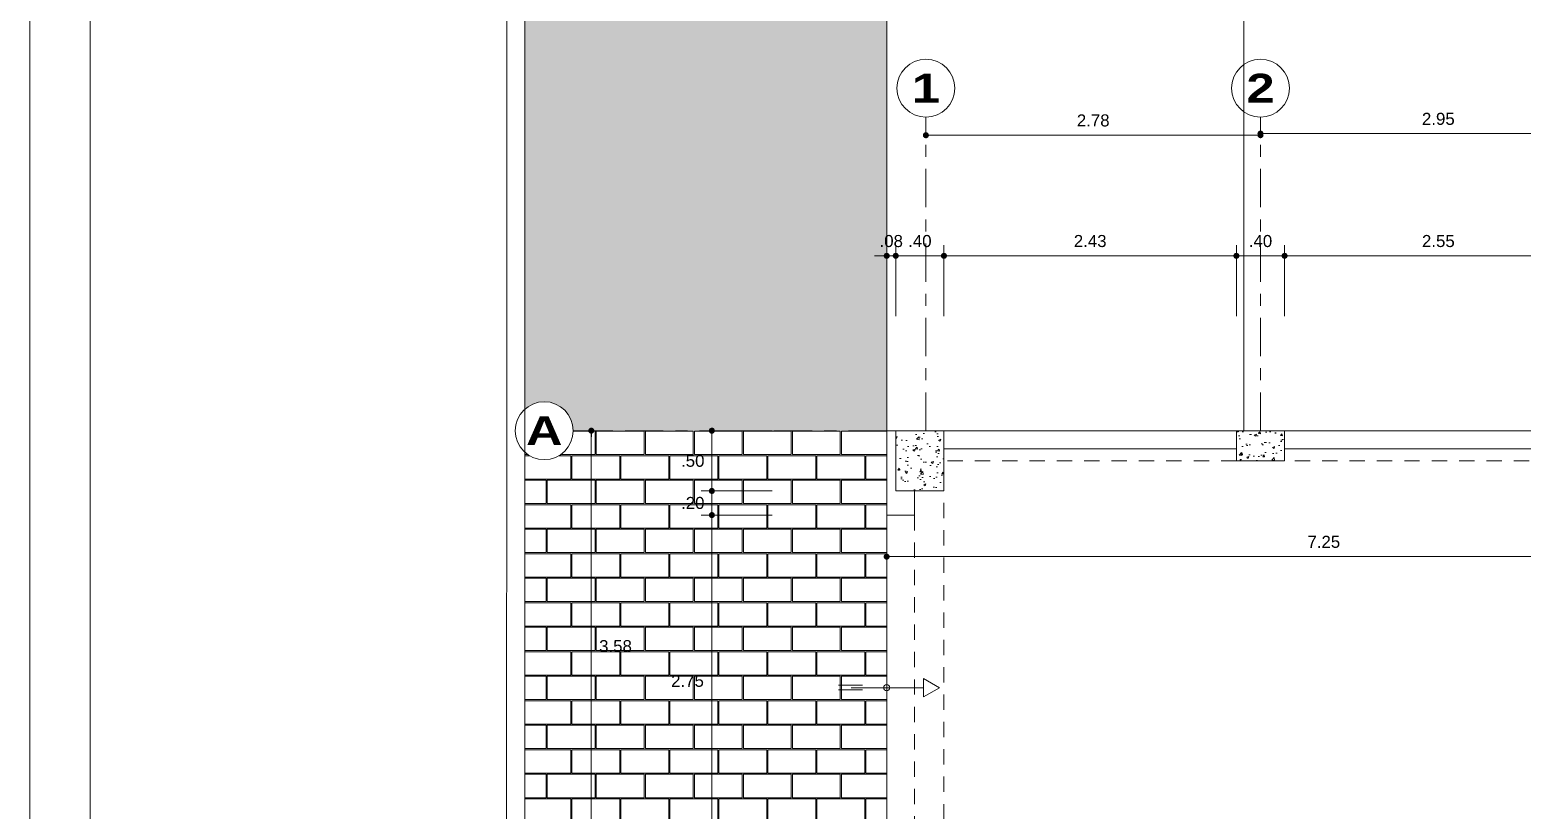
# Model space of a CAD drawing. Header units: millimetres. Extents: x 2178 to 2304, y 1220 to 1359.
# Drawn here: x 2177.67 to 2190.05, y 1340.82 to 1347.29 of the extents above; entities that cross this region are included whole.
import ezdxf
from ezdxf.enums import TextEntityAlignment as Align

# ---------------------------------------------------------------- set-up
doc = ezdxf.new("R2010")
doc.units = ezdxf.units.MM
doc.linetypes.add('CENTER', pattern=[50.800000000000004, 31.75, -6.35, 6.35, -6.35])
doc.linetypes.add('HIDDEN', pattern=[9.524999999999999, 6.35, -3.175])
doc.layers.get('0').update_dxf_attribs({"lineweight": 0})
for name, color, linetype, lineweight in [('COTAS', 40, 'Continuous', 20), ('Ejes22', 50, 'CENTER', 9), ('muros bajos', 2, 'Continuous', 25), ('PLUMA 1', 46, 'Continuous', 13), ('PLUMA 2', 94, 'Continuous', 15), ('PLUMA 7', 10, 'Continuous', 0), ('PROY', 13, 'HIDDEN', 13)]:
    doc.layers.add(name, color=color, linetype=linetype, lineweight=lineweight)
doc.layers.add('pisos....', color=7, linetype='Continuous', lineweight=5, true_color=0x7c7f7e)
doc.styles.add('ARIAL', font='arial.ttf')
doc.styles.add('ARIALCH', font='arialbd.ttf', dxfattribs={"width": 1.25})
doc.dimstyles.new('RPM 50', dxfattribs={"dimtxt": 0.1, "dimasz": 0.05, "dimexe": 0.08849999999999973, "dimexo": 0.1535, "dimgap": 0.07099999999999997, "dimtad": 2, "dimtih": 1, "dimtoh": 1, "dimzin": 4, "dimdsep": 46, "dimtxsty": 'ARIAL', "dimblk": 'DOT', "dimcen": 0.4, "dimdle": 0.25, "dimclrd": 8, "dimclre": 8, "dimclrt": 9, "dimadec": 0, "dimazin": 0, "dimtfac": 1, "dimtix": 1, "dimtmove": 0, "dimatfit": 3, "dimldrblk": 'DOT', "dimfxl": 0.5, "dimfxlon": 1, "dimlwd": 0, "dimlwe": 0, "dimarcsym": 0})
pattern_1 = [(49.99999999999999, (1019.093095671087, -426.9564722311436), (0.182184668996004, -0.01593908553890309), [0.01905, -0.20955]), (355, (1019.093095671087, -426.9564722311436), (-0.03524342142496934, 0.1910568452390352), [0.01524, -0.16764058417]), (100.4514447, (1019.108277678087, -426.9578004846437), (0.1469412470903533, 0.1751177519121951), [0.01619000879999999, -0.1780902445999999]), (46.18420000000001, (1019.093095671087, -426.9056722311436), (0.2710790408921299, -0.04204232793272715), [0.028575, -0.314325]), (96.63555760999992, (1019.115685571087, -426.9091757311437), (0.237404134051503, 0.2474261245977215), [0.02428502314, -0.26713560816]), (351.1841511700001, (1019.093095671087, -426.9056722311436), (0.237404134064977, 0.2474261245855326), [0.02285996707, -0.25145973192]), (21, (1019.118495671087, -426.9183722311436), (0.1516143912691325, -0.1022651981870876), [0.01905, -0.20955]), (326.0000000000001, (1019.118495671087, -426.9183722311436), (0.06180202834764707, 0.1841879661223193), [0.01524, -0.16764]), (71.45144499999999, (1019.131130203687, -426.9268943310435), (0.2134164192787162, 0.08192276888590524), [0.0161900088, -0.1780899376]), (37.50000000000001, (1019.093095671087, -426.9564722311436), (0.003088603250591816, 0.0845550388731531), [0, -0.165608, 0, -0.17018, 0, -0.168275]), (7.499999999999999, (1019.093095671087, -426.9564722311436), (0.06681966251030574, 0.1001805748181195), [0, -0.09702799999999999, 0, -0.161798, 0, -0.06413500000000001]), (327.5, (1019.036453671087, -426.9564722311436), (0.1355905951668714, -0.005728743992673458), [0, -0.0635, 0, -0.19812, 0, -0.26289]), (317.5, (1019.011053671087, -426.9564722311436), (0.148129181386018, 0.02542649103333302), [0, -0.08255, 0, -0.131572, 0, -0.18669])]
pattern_2 = [(0, (0, 0), (0.2032, 0.2032), [0.396875, -0.009525]), (0, (-0.2032, 0.009525), (0.2032, 0.2032), [0.396875, -0.009525]), (90, (0, 0), (-0.2032, 0.2032), [-0.212725, 0.193675]), (90, (-0.009525, 0), (-0.2032, 0.2032), [-0.212725, 0.193675])]

# ---------------------------------------------------------------- blocks, each defined once
blk = doc.blocks.new('_DOT')
at = {"color": 0, "linetype": 'ByBlock'}
blk.add_line((-0.5, 0), (-1, 0), dxfattribs=at)
at = {"color": 0, "linetype": 'ByBlock', "const_width": 0.5}
blk.add_lwpolyline([(-0.25, 0, 1), (0.25, 0, 1)], format="xyb", close=True, dxfattribs=at)
blk = doc.blocks.new('*D896')
at = {"layer": 'Defpoints', "color": 0, "transparency": 16777216}
for p in [(2182.326313205591, 1343.969712895097), (2182.326313205595, 1343.969712895097), (2182.326313205591, 1340.394712895097)]:
    blk.add_point(p, dxfattribs=at)
at = {"layer": 'muros bajos', "color": 8, "lineweight": 0, "transparency": 16777216}
for p, q in [((2182.326313205595, 1343.969712895097), (2182.414813205595, 1343.969712895097)), ((2182.326313205595, 1340.444712895097), (2182.326313205595, 1343.919712895097)), ((2182.326313205595, 1340.394712895097), (2182.414813205595, 1340.394712895097))]:
    blk.add_line(p, q, dxfattribs=at)
at = {"layer": 'muros bajos', "color": 8, "lineweight": 0, "transparency": 16777216, "xscale": 0.05, "yscale": 0.05, "zscale": 0.05}
for p, rotation in [((2182.326313205595, 1343.969712895097), 90), ((2182.326313205595, 1340.394712895097), 270)]:
    blk.add_blockref('_DOT', p, dxfattribs=dict(at, rotation=rotation))
at = {"layer": 'muros bajos', "color": 9, "transparency": 16777216, "insert": (2182.527258635336, 1342.182212895096), "char_height": 0.1, "attachment_point": 5, "style": 'ARIAL'}
blk.add_mtext('3.58', dxfattribs=at)
blk = doc.blocks.new('*D898')
at = {"color": 8, "lineweight": 0, "transparency": 16777216}
for p, q in [((2185.10131320559, 1346.419712895097), (2185.10131320559, 1346.508212895097)), ((2185.15131320559, 1346.419712895097), (2187.82631320559, 1346.419712895097)), ((2187.87631320559, 1346.419712895097), (2187.87631320559, 1346.508212895097))]:
    blk.add_line(p, q, dxfattribs=at)
at = {"layer": 'Defpoints', "color": 0, "transparency": 16777216}
for p in [(2187.87631320559, 1346.419712895097), (2185.10131320559, 1346.343820491398), (2187.87631320559, 1346.343820491398)]:
    blk.add_point(p, dxfattribs=at)
at = {"color": 8, "lineweight": 0, "transparency": 16777216, "xscale": 0.05, "yscale": 0.05, "zscale": 0.05, "rotation": 180}
blk.add_blockref('_DOT', (2185.10131320559, 1346.419712895097), dxfattribs=at)
at = {"color": 8, "lineweight": 0, "transparency": 16777216, "xscale": 0.05, "yscale": 0.05, "zscale": 0.05}
blk.add_blockref('_DOT', (2187.87631320559, 1346.419712895097), dxfattribs=at)
at = {"color": 9, "transparency": 16777216, "insert": (2186.48881320559, 1346.541770193869), "char_height": 0.1, "attachment_point": 5, "style": 'ARIAL'}
blk.add_mtext('2.78', dxfattribs=at)
blk = doc.blocks.new('*D1026')
at = {"color": 8, "lineweight": 0, "transparency": 16777216}
for p, q in [((2187.87631320559, 1346.432870789834), (2187.87631320559, 1346.521370789834)), ((2187.92631320559, 1346.432870789834), (2190.77631320559, 1346.432870789834)), ((2190.82631320559, 1346.432870789834), (2190.82631320559, 1346.521370789834))]:
    blk.add_line(p, q, dxfattribs=at)
at = {"layer": 'Defpoints', "color": 0, "transparency": 16777216}
for p in [(2190.82631320559, 1346.432870789833), (2190.82631320559, 1346.432870789834), (2187.87631320559, 1346.343820491398)]:
    blk.add_point(p, dxfattribs=at)
at = {"color": 8, "lineweight": 0, "transparency": 16777216, "xscale": 0.05, "yscale": 0.05, "zscale": 0.05, "rotation": 180}
blk.add_blockref('_DOT', (2187.87631320559, 1346.432870789834), dxfattribs=at)
at = {"color": 8, "lineweight": 0, "transparency": 16777216, "xscale": 0.05, "yscale": 0.05, "zscale": 0.05}
blk.add_blockref('_DOT', (2190.82631320559, 1346.432870789834), dxfattribs=at)
at = {"color": 9, "transparency": 16777216, "insert": (2189.35131320559, 1346.554928088606), "char_height": 0.1, "attachment_point": 5, "style": 'ARIAL'}
blk.add_mtext('2.95', dxfattribs=at)
blk = doc.blocks.new('*D1036')
at = {"color": 8, "lineweight": 0, "transparency": 16777216}
for p, q in [((2183.826313205594, 1343.269712895097), (2183.237813205595, 1343.269712895097)), ((2183.326313205594, 1340.569712895097), (2183.326313205594, 1343.219712895097)), ((2183.826313205594, 1340.519712895097), (2183.237813205595, 1340.519712895097))]:
    blk.add_line(p, q, dxfattribs=at)
at = {"layer": 'Defpoints', "color": 0, "transparency": 16777216}
for p in [(2183.326313205594, 1343.269712895097), (2184.776313205591, 1343.269712895097), (2185.251313205591, 1340.519712895097)]:
    blk.add_point(p, dxfattribs=at)
at = {"color": 8, "lineweight": 0, "transparency": 16777216, "xscale": 0.05, "yscale": 0.05, "zscale": 0.05}
for p, rotation in [((2183.326313205594, 1343.269712895097), 90), ((2183.326313205594, 1340.519712895097), 270)]:
    blk.add_blockref('_DOT', p, dxfattribs=dict(at, rotation=rotation))
at = {"color": 9, "transparency": 16777216, "insert": (2183.124208157846, 1341.894712895096), "char_height": 0.1, "attachment_point": 5, "style": 'ARIAL'}
blk.add_mtext('2.75', dxfattribs=at)
blk = doc.blocks.new('*D1037')
at = {"color": 8, "lineweight": 0, "transparency": 16777216}
for p, q in [((2183.326313205594, 1343.519712895097), (2183.326313205594, 1343.569712895097)), ((2183.826313205594, 1343.469712895097), (2183.237813205595, 1343.469712895097)), ((2183.326313205594, 1343.269712895097), (2183.326313205594, 1343.469712895097)), ((2183.826313205594, 1343.269712895097), (2183.237813205595, 1343.269712895097)), ((2183.326313205594, 1343.219712895097), (2183.326313205594, 1343.169712895097))]:
    blk.add_line(p, q, dxfattribs=at)
at = {"layer": 'Defpoints', "color": 0, "transparency": 16777216}
for p in [(2183.326313205594, 1343.469712895097), (2184.851313205591, 1343.469712895097), (2184.776313205591, 1343.269712895097)]:
    blk.add_point(p, dxfattribs=at)
at = {"color": 8, "lineweight": 0, "transparency": 16777216, "xscale": 0.05, "yscale": 0.05, "zscale": 0.05}
for p, rotation in [((2183.326313205594, 1343.469712895097), 270), ((2183.326313205594, 1343.269712895097), 90)]:
    blk.add_blockref('_DOT', p, dxfattribs=dict(at, rotation=rotation))
at = {"color": 9, "transparency": 16777216, "insert": (2183.167898471625, 1343.369712895096), "char_height": 0.1, "attachment_point": 5, "style": 'ARIAL'}
blk.add_mtext('.20', dxfattribs=at)
blk = doc.blocks.new('*D1038')
at = {"color": 8, "lineweight": 0, "transparency": 16777216}
for p, q in [((2183.826313205594, 1343.969712895097), (2183.237813205595, 1343.969712895097)), ((2183.326313205594, 1343.519712895097), (2183.326313205594, 1343.919712895097)), ((2183.826313205594, 1343.469712895097), (2183.237813205595, 1343.469712895097))]:
    blk.add_line(p, q, dxfattribs=at)
at = {"layer": 'Defpoints', "color": 0, "transparency": 16777216}
for p in [(2183.326313205594, 1343.969712895097), (2184.851313205591, 1343.969712895097), (2184.851313205591, 1343.469712895097)]:
    blk.add_point(p, dxfattribs=at)
at = {"color": 8, "lineweight": 0, "transparency": 16777216, "xscale": 0.05, "yscale": 0.05, "zscale": 0.05}
for p, rotation in [((2183.326313205594, 1343.969712895097), 90), ((2183.326313205594, 1343.469712895097), 270)]:
    blk.add_blockref('_DOT', p, dxfattribs=dict(at, rotation=rotation))
at = {"color": 9, "transparency": 16777216, "insert": (2183.167898471625, 1343.719712895096), "char_height": 0.1, "attachment_point": 5, "style": 'ARIAL'}
blk.add_mtext('.50', dxfattribs=at)
blk = doc.blocks.new('*D1047')
at = {"color": 8, "lineweight": 0, "transparency": 16777216}
for p, q in [((2184.72631320559, 1345.419712895096), (2184.67631320559, 1345.419712895096)), ((2184.77631320559, 1344.919712895096), (2184.77631320559, 1345.508212895096)), ((2184.77631320559, 1345.419712895096), (2184.85131320559, 1345.419712895096)), ((2184.85131320559, 1344.919712895096), (2184.85131320559, 1345.508212895096)), ((2184.90131320559, 1345.419712895096), (2184.95131320559, 1345.419712895096))]:
    blk.add_line(p, q, dxfattribs=at)
at = {"layer": 'Defpoints', "color": 0, "transparency": 16777216}
for p in [(2184.85131320559, 1345.419712895096), (2184.77631320559, 1343.969712895096), (2184.85131320559, 1343.969712895096)]:
    blk.add_point(p, dxfattribs=at)
at = {"color": 8, "lineweight": 0, "transparency": 16777216, "xscale": 0.05, "yscale": 0.05, "zscale": 0.05}
blk.add_blockref('_DOT', (2184.77631320559, 1345.419712895096), dxfattribs=at)
at = {"color": 8, "lineweight": 0, "transparency": 16777216, "xscale": 0.05, "yscale": 0.05, "zscale": 0.05, "rotation": 180}
blk.add_blockref('_DOT', (2184.85131320559, 1345.419712895096), dxfattribs=at)
at = {"color": 9, "transparency": 16777216, "insert": (2184.81381320559, 1345.541770193869), "char_height": 0.1, "attachment_point": 5, "style": 'ARIAL'}
blk.add_mtext('.08', dxfattribs=at)
blk = doc.blocks.new('*D1048')
at = {"color": 8, "lineweight": 0, "transparency": 16777216}
for p, q in [((2184.85131320559, 1344.919712895096), (2184.85131320559, 1345.508212895096)), ((2184.90131320559, 1345.419712895096), (2185.20131320559, 1345.419712895096)), ((2185.25131320559, 1344.919712895096), (2185.25131320559, 1345.508212895096))]:
    blk.add_line(p, q, dxfattribs=at)
at = {"layer": 'Defpoints', "color": 0, "transparency": 16777216}
for p in [(2185.25131320559, 1345.419712895096), (2184.85131320559, 1343.969712895096), (2185.25131320559, 1343.969712895096)]:
    blk.add_point(p, dxfattribs=at)
at = {"color": 8, "lineweight": 0, "transparency": 16777216, "xscale": 0.05, "yscale": 0.05, "zscale": 0.05, "rotation": 180}
blk.add_blockref('_DOT', (2184.85131320559, 1345.419712895096), dxfattribs=at)
at = {"color": 8, "lineweight": 0, "transparency": 16777216, "xscale": 0.05, "yscale": 0.05, "zscale": 0.05}
blk.add_blockref('_DOT', (2185.25131320559, 1345.419712895096), dxfattribs=at)
at = {"color": 9, "transparency": 16777216, "insert": (2185.05131320559, 1345.541770193869), "char_height": 0.1, "attachment_point": 5, "style": 'ARIAL'}
blk.add_mtext('.40', dxfattribs=at)
blk = doc.blocks.new('*D1049')
at = {"color": 8, "lineweight": 0, "transparency": 16777216}
for p, q in [((2185.25131320559, 1344.919712895096), (2185.25131320559, 1345.508212895096)), ((2185.30131320559, 1345.419712895096), (2187.62631320559, 1345.419712895096)), ((2187.67631320559, 1344.919712895096), (2187.67631320559, 1345.508212895096))]:
    blk.add_line(p, q, dxfattribs=at)
at = {"layer": 'Defpoints', "color": 0, "transparency": 16777216}
for p in [(2187.67631320559, 1345.419712895096), (2185.25131320559, 1343.969712895096), (2187.67631320559, 1343.969712895096)]:
    blk.add_point(p, dxfattribs=at)
at = {"color": 8, "lineweight": 0, "transparency": 16777216, "xscale": 0.05, "yscale": 0.05, "zscale": 0.05, "rotation": 180}
blk.add_blockref('_DOT', (2185.25131320559, 1345.419712895096), dxfattribs=at)
at = {"color": 8, "lineweight": 0, "transparency": 16777216, "xscale": 0.05, "yscale": 0.05, "zscale": 0.05}
blk.add_blockref('_DOT', (2187.67631320559, 1345.419712895096), dxfattribs=at)
at = {"color": 9, "transparency": 16777216, "insert": (2186.46381320559, 1345.541804300281), "char_height": 0.1, "attachment_point": 5, "style": 'ARIAL'}
blk.add_mtext('2.43', dxfattribs=at)
blk = doc.blocks.new('*D1050')
at = {"color": 8, "lineweight": 0, "transparency": 16777216}
for p, q in [((2187.67631320559, 1344.919712895096), (2187.67631320559, 1345.508212895096)), ((2187.72631320559, 1345.419712895096), (2188.02631320559, 1345.419712895096)), ((2188.07631320559, 1344.919712895096), (2188.07631320559, 1345.508212895096))]:
    blk.add_line(p, q, dxfattribs=at)
at = {"layer": 'Defpoints', "color": 0, "transparency": 16777216}
for p in [(2188.07631320559, 1345.419712895096), (2187.67631320559, 1343.969712895096), (2188.07631320559, 1343.969712895096)]:
    blk.add_point(p, dxfattribs=at)
at = {"color": 8, "lineweight": 0, "transparency": 16777216, "xscale": 0.05, "yscale": 0.05, "zscale": 0.05, "rotation": 180}
blk.add_blockref('_DOT', (2187.67631320559, 1345.419712895096), dxfattribs=at)
at = {"color": 8, "lineweight": 0, "transparency": 16777216, "xscale": 0.05, "yscale": 0.05, "zscale": 0.05}
blk.add_blockref('_DOT', (2188.07631320559, 1345.419712895096), dxfattribs=at)
at = {"color": 9, "transparency": 16777216, "insert": (2187.87631320559, 1345.541770193869), "char_height": 0.1, "attachment_point": 5, "style": 'ARIAL'}
blk.add_mtext('.40', dxfattribs=at)
blk = doc.blocks.new('*D1051')
at = {"color": 8, "lineweight": 0, "transparency": 16777216}
for p, q in [((2188.07631320559, 1344.919712895096), (2188.07631320559, 1345.508212895096)), ((2188.12631320559, 1345.419712895096), (2190.57631320559, 1345.419712895096)), ((2190.62631320559, 1344.919712895096), (2190.62631320559, 1345.508212895096))]:
    blk.add_line(p, q, dxfattribs=at)
at = {"layer": 'Defpoints', "color": 0, "transparency": 16777216}
for p in [(2190.62631320559, 1345.419712895096), (2188.07631320559, 1343.969712895096), (2190.62631320559, 1343.969712895096)]:
    blk.add_point(p, dxfattribs=at)
at = {"color": 8, "lineweight": 0, "transparency": 16777216, "xscale": 0.05, "yscale": 0.05, "zscale": 0.05, "rotation": 180}
blk.add_blockref('_DOT', (2188.07631320559, 1345.419712895096), dxfattribs=at)
at = {"color": 8, "lineweight": 0, "transparency": 16777216, "xscale": 0.05, "yscale": 0.05, "zscale": 0.05}
blk.add_blockref('_DOT', (2190.62631320559, 1345.419712895096), dxfattribs=at)
at = {"color": 9, "transparency": 16777216, "insert": (2189.35131320559, 1345.541770193869), "char_height": 0.1, "attachment_point": 5, "style": 'ARIAL'}
blk.add_mtext('2.55', dxfattribs=at)
blk = doc.blocks.new('*D1006')
at = {"color": 8, "lineweight": 0, "transparency": 16777216}
for p, q in [((2184.77631320559, 1342.870147454267), (2184.77631320559, 1343.013683866324)), ((2192.02631320559, 1342.925183866324), (2192.02631320559, 1343.013683866324)), ((2191.97631320559, 1342.925183866324), (2184.82631320559, 1342.925183866324))]:
    blk.add_line(p, q, dxfattribs=at)
at = {"layer": 'Defpoints', "color": 0, "transparency": 16777216}
for p in [(2184.77631320559, 1342.925183866324), (2192.02631320559, 1342.832501028729), (2184.77631320559, 1342.716647454268)]:
    blk.add_point(p, dxfattribs=at)
at = {"color": 8, "lineweight": 0, "transparency": 16777216, "xscale": 0.05, "yscale": 0.05, "zscale": 0.05, "rotation": 180}
blk.add_blockref('_DOT', (2184.77631320559, 1342.925183866324), dxfattribs=at)
at = {"color": 8, "lineweight": 0, "transparency": 16777216, "xscale": 0.05, "yscale": 0.05, "zscale": 0.05}
blk.add_blockref('_DOT', (2192.02631320559, 1342.925183866324), dxfattribs=at)
at = {"color": 9, "transparency": 16777216, "insert": (2188.40131320559, 1343.047241165096), "char_height": 0.1, "attachment_point": 5, "style": 'ARIAL'}
blk.add_mtext('7.25', dxfattribs=at)
blk = doc.blocks.new('F1')
for points in [[(-0.1000000000000014, 0.01999999999999602), (0.1000000000000085, 0.01999999999999602)], [(-0.09999999999999432, -0.02000000000000313), (0.1000000000000014, -0.02000000000000313)]]:
    blk.add_lwpolyline(points)

msp = doc.modelspace()

# ---------------------------------------------------------------- hatches: boundary and pattern name
h = msp.add_hatch()
h.set_pattern_fill('AR-B816', color=256)
h.set_pattern_definition([(0, (0, 0), (0, 203.2), []), (90, (0, 0), (-203.2, 203.2), [203.2, -203.2])])
h.paths.add_polyline_path([(2235.820127780556, 1354.823986271195), (2181.776313205592, 1354.82398627122), (2181.77631320559, 1348.969712895096), (2181.77631320559, 1344.148598333296, -0.648231519510081), (2182.176313205589, 1343.969712895096), (2184.77631320559, 1343.969712895096), (2184.77631320559, 1348.969712895096), (2184.77631320559, 1351.823986271249), (2232.176313205591, 1351.823986271249), (2235.820127780552, 1351.823986271246)])
h.paths.add_polyline_path([(2184.688438035058, 1345.437813850076), (2184.932639945017, 1345.437813850076), (2184.932639945017, 1345.643884791413), (2184.688438035058, 1345.643884791413)], flags=24)
h.paths.add_polyline_path([(2181.724983055522, 1343.789712895096), (2182.147643355658, 1343.789712895096), (2182.147643355658, 1344.149712895096), (2181.724983055522, 1344.149712895096)], flags=9)
h = msp.add_hatch()
h.set_pattern_fill('AR-CONC', color=256, scale=0.001)
h.set_pattern_definition(pattern_1)
h.paths.add_polyline_path([(2185.25131320559, 1343.969712895096), (2184.85131320559, 1343.969712895096), (2184.85131320559, 1343.469712895096), (2185.25131320559, 1343.469712895096)])
h = msp.add_hatch()
h.set_pattern_fill('AR-CONC', color=256, scale=0.001)
h.set_pattern_definition(pattern_1)
h.paths.add_polyline_path([(2188.07631320559, 1343.719712895096), (2188.07631320559, 1343.969712895096), (2187.67631320559, 1343.969712895096), (2187.67631320559, 1343.719712895096)])
at = {"layer": 'pisos....'}
h = msp.add_hatch(dxfattribs=at)
h.set_pattern_fill('AR-B816C', color=256, scale=0.001)
h.set_pattern_definition(pattern_2)
h.paths.add_polyline_path([(2184.688438035058, 1345.437813850076), (2184.932639945017, 1345.437813850076), (2184.932639945017, 1345.643884791413), (2184.688438035058, 1345.643884791413)], flags=24)
edge = h.paths.add_edge_path()
edge.add_arc((2183.276313205592, 1353.32398627122), 1.5, 89.99999999994789, 180)
edge.add_line((2181.776313205592, 1353.32398627122), (2181.77631320559, 1344.148598333296))
edge.add_arc((2181.93631320559, 1343.969712895096), 0.2400000000001155, 5.4285465012071654e-11, 131.8103148957074, ccw=False)
edge.add_line((2182.176313205589, 1343.969712895096), (2184.77631320559, 1343.969712895096))
edge.add_line((2184.77631320559, 1343.969712895096), (2184.77631320559, 1348.969712895096))
edge.add_line((2184.77631320559, 1348.969712895096), (2184.77631320559, 1351.823986271249))
edge.add_line((2184.77631320559, 1351.823986271249), (2232.176313205591, 1351.823986271249))
edge.add_line((2232.176313205591, 1351.823986271249), (2235.820127780552, 1351.823986271246))
edge.add_line((2235.820127780552, 1351.823986271246), (2235.820127780556, 1354.823986271195))
edge.add_line((2235.820127780556, 1354.823986271195), (2183.276313205593, 1354.82398627122))
h = msp.add_hatch(dxfattribs=at)
h.set_pattern_fill('AR-B816C', color=256, scale=0.001)
h.set_pattern_definition(pattern_2)
h.paths.add_polyline_path([(2184.77631320559, 1341.813461991288, -0.4142135623730956), (2184.75131320559, 1341.838461991288, -0.4142135623730956), (2184.77631320559, 1341.863461991288), (2184.77631320559, 1343.969712895096), (2182.176313205589, 1343.969712895096, -0.6482315195100853), (2181.77631320559, 1343.790827456896), (2181.77631320559, 1340.573598333296, -0.6482315195100853), (2182.176313205589, 1340.394712895096), (2184.77631320559, 1340.394712895096)])
h.paths.add_polyline_path([(2184.77631320559, 1339.186439473068, -1), (2184.77631320559, 1339.236439473068), (2184.77631320559, 1340.394712895096), (2182.176313205589, 1340.394712895096, -0.6482315195100853), (2181.77631320559, 1340.215827456896), (2181.77631320559, 1338.098598333296, -0.6482315195100853), (2182.176313205589, 1337.919712895096), (2184.77631320559, 1337.919712895096), (2184.77631320559, 1338.219712895096)])
h.paths.add_polyline_path([(2184.776313205581, 1337.719712895096), (2184.776313205585, 1337.919712895096), (2182.176313205589, 1337.919712895096, -0.6482315195100853), (2181.77631320559, 1337.740827456896), (2181.77631320559, 1334.798598333296, -0.6482315195100861), (2182.176313205589, 1334.619712895096), (2184.77631320559, 1334.619712895096), (2184.77631320559, 1334.819712895096), (2184.776313205586, 1336.244712895096, -0.4142135623713071), (2184.751313205586, 1336.269712895096), (2184.481074533513, 1336.269712895096), (2184.376313205585, 1336.251768751566), (2184.576313205585, 1336.251768751566), (2184.75418356012, 1336.258081953967, -0.5641933164241013), (2184.776313205586, 1336.294712895096), (2184.776313205585, 1336.319712895096)])
h.paths.add_polyline_path([(2184.77631320559, 1333.044712895096, -0.4142135623730994), (2184.75131320559, 1333.069712895096), (2184.481074533517, 1333.069712895096), (2184.376313205589, 1333.051768751566), (2184.576313205589, 1333.051768751566), (2184.755471806661, 1333.05590579219, -0.5980364886579456), (2184.77631320559, 1333.094712895097), (2184.77631320559, 1334.319712895096), (2184.77631320559, 1334.619712895096), (2182.176313205589, 1334.619712895096, -0.6482315195100861), (2181.77631320559, 1334.440827456896), (2181.77631320559, 1331.298598333296, -0.6482315195100861), (2182.176313205589, 1331.119712895096), (2184.77631320559, 1331.119712895096), (2184.77631320559, 1331.819712895096)])
h.paths.add_polyline_path([(2183.042796152388, 1331.615756551303), (2183.286998062348, 1331.615756551303), (2183.286998062348, 1331.82182749264), (2183.042796152388, 1331.82182749264)], flags=24)
h.paths.add_polyline_path([(2183.042796152388, 1331.265756551303), (2183.286998062348, 1331.265756551303), (2183.286998062348, 1331.47182749264), (2183.042796152388, 1331.47182749264)], flags=24)
h.paths.add_polyline_path([(2182.366446902731, 1332.765790657715), (2182.688343219239, 1332.765790657715), (2182.688343219239, 1332.971861599053), (2182.366446902731, 1332.971861599053)], flags=24)
h.paths.add_polyline_path([(2183.042796152388, 1334.515756551303), (2183.286998062348, 1334.515756551303), (2183.286998062348, 1334.72182749264), (2183.042796152388, 1334.72182749264)], flags=9)
h.paths.add_polyline_path([(2183.042796152388, 1334.265756551303), (2183.286998062348, 1334.265756551303), (2183.286998062348, 1334.47182749264), (2183.042796152388, 1334.47182749264)], flags=24)
h.paths.add_polyline_path([(2182.96510174584, 1332.965756551303), (2183.286998062347, 1332.965756551303), (2183.286998062347, 1333.17182749264), (2182.96510174584, 1333.17182749264)], flags=24)

# ---------------------------------------------------------------- linework, layer by layer
for p, q in [((2177.670127780536, 1358.693895292587), (2177.670127780536, 1316.69389529258)), ((2178.170127780551, 1358.193895292587), (2178.170127780551, 1317.19389529258))]:
    msp.add_line(p, q)
for points in [[(2235.820127780556, 1354.973986271195), (2183.126313205593, 1354.97398627122, 0.4142135623730981), (2181.626313205592, 1353.47398627122), (2181.62631320559, 1348.969712895096), (2181.619290822166, 1323.612404649617, 0.4143360624221454), (2183.119502693589, 1322.111989258717), (2235.820127780521, 1322.119435117315)], [(2235.820127780556, 1354.823986271195), (2183.276313205592, 1354.82398627122, 0.4142135623730951), (2181.776313205592, 1353.32398627122), (2181.77631320559, 1348.969712895096), (2181.77631320559, 1323.769435117319, 0.4142135623730753), (2183.27631320559, 1322.269435117319), (2235.820127780521, 1322.269435117315)]]:
    msp.add_lwpolyline(points, format="xyb")
for points in [[(2184.77631320559, 1343.969712895096), (2184.77631320559, 1348.969712895096), (2184.77631320559, 1351.823986271249)], [(2187.73881320559, 1343.969712895096), (2187.73881320559, 1348.969712895096), (2187.73881320559, 1351.823986271249)], [(2184.77631320559, 1338.219712895096), (2184.77631320559, 1343.969712895096)], [(2184.85131320559, 1343.469712895096), (2184.85131320559, 1343.969712895096)]]:
    msp.add_lwpolyline(points)
at = {"layer": 'COTAS'}
for centre in [(2185.10131320559, 1346.809712895096), (2187.87631320559, 1346.809712895096), (2181.93631320559, 1343.969712895096)]:
    msp.add_circle(centre, 0.24, dxfattribs=at)
at = {"layer": 'Ejes22', "linetype": 'CENTER', "lineweight": 9, "ltscale": 0.01}
for points in [[(2185.10131320559, 1343.969712895096), (2185.10131320559, 1346.569712895096)], [(2187.87631320559, 1343.969712895096), (2187.87631320559, 1346.569712895096)], [(2184.77631320559, 1343.969712895096), (2182.17631320559, 1343.969712895096)]]:
    msp.add_lwpolyline(points, dxfattribs=at)
at = {"layer": 'PLUMA 1'}
msp.add_line((2185.081877730315, 1341.838461991288), (2184.481074533517, 1341.838461991288), dxfattribs=at)
msp.add_circle((2184.77631320559, 1341.838461991288), 0.025, dxfattribs=at)
at = {"layer": 'PLUMA 2', "color": 40, "linetype": 'Continuous', "lineweight": 20, "flags": 128}
msp.add_lwpolyline([(2185.214019998751, 1341.838461991288), (2185.081877730315, 1341.914754365541), (2185.081877730315, 1341.762169617035)], close=True, dxfattribs=at)
at = {"layer": 'PLUMA 7'}
for points in [[(2184.77631320559, 1343.969712895096), (2193.526313205591, 1343.969712895096)], [(2185.00631320559, 1343.469712895096), (2185.00631320559, 1343.269712895096), (2184.77631320559, 1343.269712895096), (2184.77631320559, 1343.969712895096), (2184.85131320559, 1343.969712895096)], [(2185.25131320559, 1343.819712895096), (2187.67631320559, 1343.819712895096)], [(2188.07631320559, 1343.819712895096), (2190.62631320559, 1343.819712895096)]]:
    msp.add_lwpolyline(points, dxfattribs=at)
for points in [[(2184.85131320559, 1343.969712895096), (2185.25131320559, 1343.969712895096), (2185.25131320559, 1343.469712895096), (2184.85131320559, 1343.469712895096)], [(2188.07631320559, 1343.969712895096), (2188.07631320559, 1343.719712895096), (2187.67631320559, 1343.719712895096), (2187.67631320559, 1343.969712895096)]]:
    msp.add_lwpolyline(points, close=True, dxfattribs=at)
at = {"layer": 'PROY', "ltscale": 0.02, "flags": 128}
for points in [[(2187.67631320559, 1343.719712895096), (2185.25131320559, 1343.719712895096)], [(2198.27631320559, 1343.719712895096), (2188.07631320559, 1343.719712895096)], [(2185.25131320559, 1340.519712895096), (2185.25131320559, 1343.469712895096)], [(2185.00631320559, 1343.269712895096), (2185.00631320559, 1343.269712895096), (2185.00631320559, 1338.219712895096)]]:
    msp.add_lwpolyline(points, dxfattribs=at)

# ---------------------------------------------------------------- block references
at = {"layer": 'PLUMA 1', "rotation": 180}
msp.add_blockref('F1', (2184.476313205589, 1341.840517847758), dxfattribs=at)

# ---------------------------------------------------------------- texts
at = {"layer": 'COTAS', "style": 'ARIALCH', "width": 1.25}
for tag, p in [('1', (2185.10131320559, 1346.809712895096)), ('2', (2187.87631320559, 1346.809712895096)), ('A', (2181.93631320559, 1343.969712895096))]:
    msp.add_attdef(tag, text='LETRAONUMERO', height=0.24, dxfattribs=at).set_placement(p, align=Align.MIDDLE_CENTER)

# ---------------------------------------------------------------- dimensions: what is measured, and where the dimension line sits
for base, p1, p2, picture, middle in [((2187.87631320559, 1346.419712895097), (2185.10131320559, 1346.343820491398), (2187.87631320559, 1346.343820491398), '*D898', (2186.48881320559, 1346.541770193869)), ((2184.85131320559, 1345.419712895096), (2184.77631320559, 1343.969712895096), (2184.85131320559, 1343.969712895096), '*D1047', (2184.81381320559, 1345.541770193869)), ((2184.77631320559, 1342.925183866324), (2192.02631320559, 1342.832501028729), (2184.77631320559, 1342.716647454268), '*D1006', (2188.40131320559, 1343.047241165096))]:
    dim = msp.add_linear_dim(base=base, p1=p1, p2=p2, dimstyle='RPM 50')
    dim.commit()
    dim.dimension.update_dxf_attribs({"geometry": picture, "text_midpoint": middle})
for base, p1, p2, picture, middle in [((2190.82631320559, 1346.432870789834), (2187.87631320559, 1346.343820491398), (2190.82631320559, 1346.432870789833), '*D1026', (2189.35131320559, 1346.554928088606)), ((2185.25131320559, 1345.419712895096), (2184.85131320559, 1343.969712895096), (2185.25131320559, 1343.969712895096), '*D1048', (2185.05131320559, 1345.541770193869)), ((2187.67631320559, 1345.419712895096), (2185.25131320559, 1343.969712895096), (2187.67631320559, 1343.969712895096), '*D1049', (2186.46381320559, 1345.541804300281)), ((2188.07631320559, 1345.419712895096), (2187.67631320559, 1343.969712895096), (2188.07631320559, 1343.969712895096), '*D1050', (2187.87631320559, 1345.541770193869)), ((2190.62631320559, 1345.419712895096), (2188.07631320559, 1343.969712895096), (2190.62631320559, 1343.969712895096), '*D1051', (2189.35131320559, 1345.541770193869))]:
    dim = msp.add_linear_dim(base=base, p1=p1, p2=p2, dimstyle='RPM 50', override={"dimtmove": 1})
    dim.commit()
    dim.dimension.update_dxf_attribs({"geometry": picture, "text_midpoint": middle})
for base, p1, p2, picture, middle in [((2183.326313205594, 1343.969712895097), (2184.85131320559, 1343.469712895096), (2184.85131320559, 1343.969712895096), '*D1038', (2183.167898471625, 1343.719712895096)), ((2183.326313205594, 1343.469712895097), (2184.77631320559, 1343.269712895096), (2184.85131320559, 1343.469712895096), '*D1037', (2183.167898471625, 1343.369712895096)), ((2183.326313205594, 1343.269712895097), (2185.25131320559, 1340.519712895096), (2184.77631320559, 1343.269712895096), '*D1036', (2183.124208157846, 1341.894712895096))]:
    dim = msp.add_linear_dim(base=base, p1=p1, p2=p2, angle=90, dimstyle='RPM 50', override={"dimtmove": 1})
    dim.commit()
    dim.dimension.update_dxf_attribs({"geometry": picture, "text_midpoint": middle})
at = {"layer": 'muros bajos'}
dim = msp.add_linear_dim(base=(2182.326313205595, 1343.969712895097), p1=(2182.32631320559, 1340.394712895096), p2=(2182.32631320559, 1343.969712895096), angle=90, dimstyle='RPM 50', dxfattribs=at)
dim.commit()
dim.dimension.update_dxf_attribs({"geometry": '*D896', "text_midpoint": (2182.527258635336, 1342.182212895096)})

doc.saveas('drawing.dxf')
